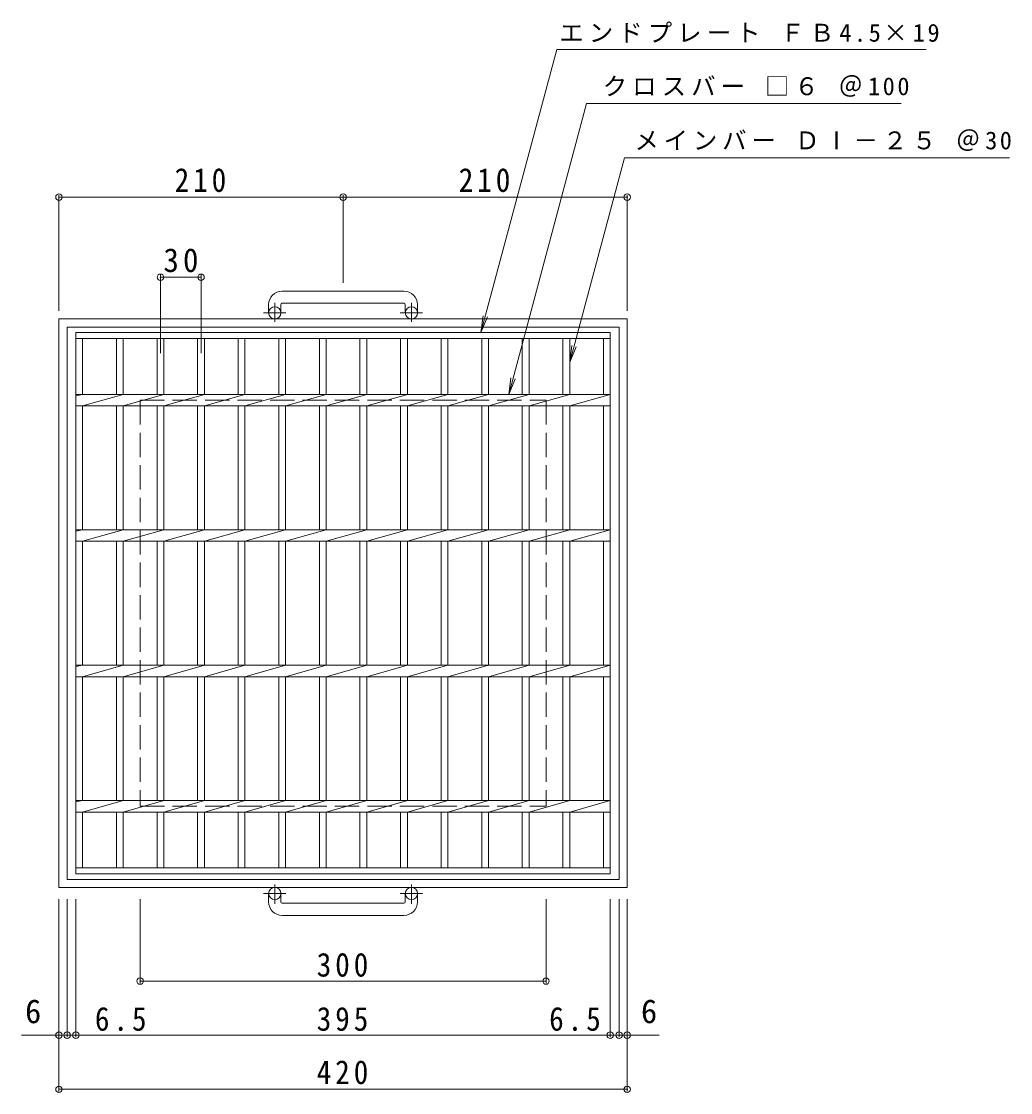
# Model space of a CAD drawing. Units: millimetres, scale not verified. Extents: x -676 to 1029, y -820 to 715.
# Drawn here: x -676 to 55, y -76 to 715 of the extents above; entities that cross this region are included whole.
import ezdxf
from ezdxf.enums import TextEntityAlignment as Align

# ---------------------------------------------------------------- set-up
doc = ezdxf.new("R2010")
doc.units = ezdxf.units.MM
doc.header["$LTSCALE"] = 6
doc.header["$PDMODE"] = 32
doc.header["$PDSIZE"] = 4.8
doc.linetypes.add('CHAIN1', pattern=[8, 5, -1, 1, -1])
doc.linetypes.add('DASHED3', pattern=[4, 3, -1])
for name, color, linetype, lineweight in [('A-1_ピット', 2, 'Continuous', 9), ('A-2_蓋', 3, 'Continuous', 9), ('A-4_寸法', 7, 'Continuous', 9)]:
    doc.layers.add(name, color=color, linetype=linetype, lineweight=lineweight)
doc.styles.add('ＭＳ ゴシック', font='')
doc.styles.get('ＭＳ ゴシック').set_extended_font_data('MS Gothic')

msp = doc.modelspace()

# ---------------------------------------------------------------- linework, layer by layer
at = {"layer": 'A-1_ピット'}
for p, q in [((-393.527, 515.998), (-483.527, 515.998)), ((-483.527, 506.998), (-393.527, 506.998)), ((-493.527, 505.998), (-493.527, 499.898)), ((-484.527, 505.998), (-484.527, 499.898)), ((-392.527, 505.998), (-392.527, 499.898)), ((-383.527, 505.998), (-383.527, 499.898)), ((-648.527, 495.398), (-228.527, 495.398)), ((-648.527, 495.398), (-648.527, 75.398)), ((-228.527, 495.398), (-228.527, 75.398)), ((-642.527, 489.398), (-234.527, 489.398)), ((-642.527, 489.398), (-642.527, 81.398)), ((-234.527, 489.398), (-234.527, 81.398)), ((-642.527, 81.398), (-234.527, 81.398)), ((-648.527, 75.398), (-228.527, 75.398)), ((-493.527, 64.797), (-493.527, 70.897)), ((-484.527, 64.797), (-484.527, 70.897)), ((-483.527, 63.797), (-393.527, 63.797)), ((-392.527, 64.797), (-392.527, 70.897)), ((-383.527, 64.797), (-383.527, 70.897)), ((-393.527, 54.797), (-483.527, 54.797))]:
    msp.add_line(p, q, dxfattribs=at)
at = {"layer": 'A-1_ピット', "linetype": 'CHAIN1'}
for p, q in [((-489.027, 493.291), (-489.027, 507.388)), ((-388.027, 493.291), (-388.027, 507.388)), ((-480.864, 499.898), (-497.271, 499.898)), ((-379.864, 499.898), (-396.271, 499.898)), ((-489.027, 77.505), (-489.027, 63.407)), ((-388.027, 77.505), (-388.027, 63.407)), ((-480.864, 70.897), (-497.271, 70.897)), ((-379.864, 70.897), (-396.271, 70.897))]:
    msp.add_line(p, q, dxfattribs=at)
at = {"layer": 'A-1_ピット', "linetype": 'DASHED3'}
for p, q in [((-588.527, 435.398), (-588.527, 135.398)), ((-588.527, 135.398), (-288.527, 135.398))]:
    msp.add_line(p, q, dxfattribs=at)
msp.add_lwpolyline([(-588.527, 435.398), (-288.527, 435.398), (-288.527, 135.398)], dxfattribs=at)
at = {"layer": 'A-1_ピット'}
for centre in [(-489.027, 499.898), (-388.027, 499.898), (-489.027, 70.897), (-388.027, 70.897)]:
    msp.add_circle(centre, 4.5, dxfattribs=at)
for centre, radius, start, end in [((-483.527, 505.998), 10, 90, 180), ((-393.527, 505.998), 10, 0, 90), ((-483.527, 505.998), 1, 90, 180), ((-393.527, 505.998), 1, 0, 90), ((-483.527, 64.797), 10, 180, 270), ((-483.527, 64.797), 1, 180, 270), ((-393.527, 64.797), 10, 270, 0), ((-393.527, 64.797), 1, 270, 0)]:
    msp.add_arc(centre, radius, start, end, dxfattribs=at)
at = {"layer": 'A-2_蓋'}
for p, q in [((-636.027, 485.398), (-241.027, 485.398)), ((-636.027, 85.398), (-636.027, 485.398)), ((-636.027, 480.898), (-241.027, 480.898)), ((-631.027, 439.638), (-631.027, 480.898)), ((-606.027, 480.898), (-606.027, 439.638)), ((-601.027, 480.898), (-601.027, 439.638)), ((-576.027, 480.898), (-576.027, 439.638)), ((-571.027, 480.898), (-571.027, 439.638)), ((-546.027, 480.898), (-546.027, 439.638)), ((-541.027, 480.898), (-541.027, 439.638)), ((-516.027, 480.898), (-516.027, 439.638)), ((-511.027, 480.898), (-511.027, 439.638)), ((-486.027, 480.898), (-486.027, 439.638)), ((-481.027, 480.898), (-481.027, 439.638)), ((-456.026, 480.898), (-456.026, 439.638)), ((-451.027, 480.898), (-451.027, 439.638)), ((-426.027, 480.898), (-426.027, 439.638)), ((-421.027, 480.898), (-421.027, 439.638)), ((-396.027, 480.898), (-396.027, 439.638)), ((-391.027, 480.898), (-391.027, 439.638)), ((-366.027, 480.898), (-366.027, 439.638)), ((-361.027, 480.898), (-361.027, 439.638)), ((-336.027, 480.898), (-336.027, 439.638)), ((-331.027, 480.898), (-331.027, 439.638)), ((-306.027, 480.898), (-306.027, 439.638)), ((-301.027, 480.898), (-301.027, 439.638)), ((-276.027, 480.898), (-276.027, 439.638)), ((-271.027, 480.898), (-271.027, 439.638)), ((-246.027, 480.898), (-246.027, 439.638)), ((-631.027, 439.638), (-636.027, 438.638)), ((-636.027, 439.638), (-241.027, 439.638)), ((-601.027, 439.638), (-631.027, 431.158)), ((-571.027, 439.638), (-601.027, 431.158)), ((-541.027, 439.638), (-571.027, 431.158)), ((-511.027, 439.638), (-541.027, 431.158)), ((-481.027, 439.638), (-511.027, 431.158)), ((-451.027, 439.638), (-481.027, 431.158)), ((-421.027, 439.638), (-451.027, 431.158)), ((-391.027, 439.638), (-421.027, 431.158)), ((-361.027, 439.638), (-391.027, 431.158)), ((-331.027, 439.638), (-361.027, 431.158)), ((-301.026, 439.638), (-331.027, 431.158)), ((-271.026, 439.638), (-301.027, 431.158)), ((-241.026, 439.638), (-271.027, 431.158)), ((-636.027, 431.158), (-241.027, 431.158)), ((-631.027, 339.638), (-631.027, 431.158)), ((-606.027, 431.158), (-606.027, 339.638)), ((-601.027, 431.158), (-601.027, 339.638)), ((-576.027, 431.158), (-576.027, 339.638)), ((-571.027, 431.158), (-571.027, 339.638)), ((-546.027, 431.158), (-546.027, 339.638)), ((-541.027, 431.158), (-541.027, 339.638)), ((-516.027, 431.158), (-516.027, 339.638)), ((-511.027, 431.158), (-511.027, 339.638)), ((-486.027, 431.158), (-486.027, 339.638)), ((-481.027, 431.158), (-481.027, 339.638)), ((-456.026, 431.158), (-456.026, 339.638)), ((-451.027, 431.158), (-451.027, 339.638)), ((-426.027, 431.158), (-426.027, 339.638)), ((-421.027, 431.158), (-421.027, 339.638)), ((-396.027, 431.158), (-396.027, 339.638)), ((-391.027, 431.158), (-391.027, 339.638)), ((-366.027, 431.158), (-366.027, 339.638)), ((-361.027, 431.158), (-361.027, 339.638)), ((-336.027, 431.158), (-336.027, 339.638)), ((-331.027, 431.158), (-331.027, 339.638)), ((-306.027, 431.158), (-306.027, 339.638)), ((-301.027, 431.158), (-301.027, 339.638)), ((-276.027, 431.158), (-276.027, 339.638)), ((-271.027, 431.158), (-271.027, 339.638)), ((-246.027, 431.158), (-246.027, 339.638)), ((-631.027, 339.638), (-636.027, 338.638)), ((-636.027, 339.638), (-241.027, 339.638)), ((-601.027, 339.638), (-631.027, 331.158)), ((-571.027, 339.638), (-601.027, 331.158)), ((-541.027, 339.638), (-571.027, 331.158)), ((-511.027, 339.638), (-541.027, 331.158)), ((-481.027, 339.638), (-511.027, 331.158)), ((-451.027, 339.638), (-481.027, 331.158)), ((-421.027, 339.638), (-451.027, 331.158)), ((-391.027, 339.638), (-421.027, 331.158)), ((-361.027, 339.638), (-391.027, 331.158)), ((-331.027, 339.638), (-361.027, 331.158)), ((-301.026, 339.638), (-331.027, 331.158)), ((-271.026, 339.638), (-301.027, 331.158)), ((-241.026, 339.638), (-271.027, 331.158)), ((-636.027, 331.158), (-241.027, 331.158)), ((-631.027, 239.638), (-631.027, 331.158)), ((-606.027, 331.158), (-606.027, 239.638)), ((-601.027, 331.158), (-601.027, 239.638)), ((-576.027, 331.158), (-576.027, 239.638)), ((-571.027, 331.158), (-571.027, 239.638)), ((-546.027, 331.158), (-546.027, 239.638)), ((-541.027, 331.158), (-541.027, 239.638)), ((-516.027, 331.158), (-516.027, 239.638)), ((-511.027, 331.158), (-511.027, 239.638)), ((-486.027, 331.158), (-486.027, 239.638)), ((-481.027, 331.158), (-481.027, 239.638)), ((-456.026, 331.158), (-456.026, 239.638)), ((-451.027, 331.158), (-451.027, 239.638)), ((-426.027, 331.158), (-426.027, 239.638)), ((-421.027, 331.158), (-421.027, 239.638)), ((-396.027, 331.158), (-396.027, 239.638)), ((-391.027, 331.158), (-391.027, 239.638)), ((-366.027, 331.158), (-366.027, 239.638)), ((-361.027, 331.158), (-361.027, 239.638)), ((-336.027, 331.158), (-336.027, 239.638)), ((-331.027, 331.158), (-331.027, 239.638)), ((-306.027, 331.158), (-306.027, 239.638)), ((-301.027, 331.158), (-301.027, 239.638)), ((-276.027, 331.158), (-276.027, 239.638)), ((-271.027, 331.158), (-271.027, 239.638)), ((-246.027, 331.158), (-246.027, 239.638)), ((-631.027, 239.638), (-636.027, 238.638)), ((-636.027, 239.638), (-241.027, 239.638)), ((-601.027, 239.638), (-631.027, 231.158)), ((-571.027, 239.638), (-601.027, 231.158)), ((-541.027, 239.638), (-571.027, 231.158)), ((-511.027, 239.638), (-541.027, 231.158)), ((-481.027, 239.638), (-511.027, 231.158)), ((-451.027, 239.638), (-481.027, 231.158)), ((-421.027, 239.638), (-451.027, 231.158)), ((-391.027, 239.638), (-421.027, 231.158)), ((-361.027, 239.638), (-391.027, 231.158)), ((-331.027, 239.638), (-361.027, 231.158)), ((-301.026, 239.638), (-331.027, 231.158)), ((-271.026, 239.638), (-301.027, 231.158)), ((-241.026, 239.637), (-271.027, 231.158)), ((-636.027, 231.158), (-241.027, 231.158)), ((-631.027, 139.638), (-631.027, 231.158)), ((-606.027, 231.158), (-606.027, 139.638)), ((-601.027, 231.158), (-601.027, 139.638)), ((-576.027, 231.158), (-576.027, 139.638)), ((-571.027, 231.158), (-571.027, 139.638)), ((-546.027, 231.158), (-546.027, 139.638)), ((-541.027, 231.158), (-541.027, 139.638)), ((-516.027, 231.158), (-516.027, 139.638)), ((-511.027, 231.158), (-511.027, 139.638)), ((-486.027, 231.158), (-486.027, 139.638)), ((-481.027, 231.158), (-481.027, 139.638)), ((-456.026, 231.158), (-456.026, 139.638)), ((-451.027, 231.158), (-451.027, 139.638)), ((-426.027, 231.158), (-426.027, 139.638)), ((-421.027, 231.158), (-421.027, 139.638)), ((-396.027, 231.158), (-396.027, 139.638)), ((-391.027, 231.158), (-391.027, 139.638)), ((-366.027, 231.158), (-366.027, 139.638)), ((-361.027, 231.158), (-361.027, 139.638)), ((-336.027, 231.158), (-336.027, 139.638)), ((-331.027, 231.158), (-331.027, 139.638)), ((-306.027, 231.158), (-306.027, 139.638)), ((-301.027, 231.158), (-301.027, 139.638)), ((-276.027, 231.158), (-276.027, 139.638)), ((-271.027, 231.158), (-271.027, 139.638)), ((-246.027, 231.158), (-246.027, 139.638)), ((-631.027, 139.638), (-636.027, 138.638)), ((-636.027, 139.638), (-241.027, 139.638)), ((-601.027, 139.638), (-631.027, 131.157)), ((-571.027, 139.638), (-601.027, 131.157)), ((-541.027, 139.638), (-571.027, 131.157)), ((-511.027, 139.638), (-541.027, 131.157)), ((-481.027, 139.638), (-511.027, 131.157)), ((-451.027, 139.638), (-481.027, 131.157)), ((-421.027, 139.638), (-451.027, 131.157)), ((-391.027, 139.638), (-421.027, 131.157)), ((-361.027, 139.638), (-391.027, 131.157)), ((-331.027, 139.638), (-361.027, 131.157)), ((-301.026, 139.638), (-331.027, 131.157)), ((-271.026, 139.638), (-301.027, 131.157)), ((-241.026, 139.637), (-271.027, 131.158)), ((-636.027, 131.157), (-241.027, 131.157)), ((-631.027, 89.898), (-631.027, 131.157)), ((-606.027, 131.157), (-606.027, 89.898)), ((-601.027, 131.157), (-601.027, 89.898)), ((-576.027, 131.157), (-576.027, 89.898)), ((-571.027, 131.157), (-571.027, 89.898)), ((-546.027, 131.157), (-546.027, 89.898)), ((-541.027, 131.157), (-541.027, 89.898)), ((-516.027, 131.157), (-516.027, 89.898)), ((-511.027, 131.157), (-511.027, 89.898)), ((-486.027, 131.157), (-486.027, 89.898)), ((-481.027, 131.157), (-481.027, 89.898)), ((-456.026, 131.157), (-456.026, 89.898)), ((-451.027, 131.157), (-451.027, 89.898)), ((-426.027, 131.157), (-426.027, 89.898)), ((-421.027, 131.157), (-421.027, 89.898)), ((-396.027, 131.157), (-396.027, 89.898)), ((-391.027, 131.157), (-391.027, 89.898)), ((-366.027, 131.157), (-366.027, 89.898)), ((-361.027, 131.157), (-361.027, 89.898)), ((-336.027, 131.157), (-336.027, 89.898)), ((-331.027, 131.157), (-331.027, 89.898)), ((-306.027, 131.157), (-306.027, 89.898)), ((-301.027, 131.157), (-301.027, 89.898)), ((-276.027, 131.157), (-276.027, 89.898)), ((-271.027, 131.157), (-271.027, 89.898)), ((-246.027, 131.157), (-246.027, 89.898)), ((-241.027, 89.898), (-636.027, 89.898))]:
    msp.add_line(p, q, dxfattribs=at)
msp.add_lwpolyline([(-241.027, 485.398), (-241.027, 85.398), (-636.027, 85.398)], dxfattribs=at)
at = {"layer": 'A-4_寸法'}
for p, q in [((-336.623, 485.398), (-280.594, 694.498)), ((-280.594, 694.498), (-7.445, 694.498)), ((-316.086, 439.638), (-258.514, 654.498)), ((-258.514, 654.498), (-26.011, 654.498)), ((-271.027, 463.382), (-230.535, 614.498)), ((-230.535, 614.498), (53.998, 614.498)), ((-648.527, 501.398), (-648.527, 586.911)), ((-438.527, 521.998), (-438.527, 586.911)), ((-228.527, 501.398), (-228.527, 586.911)), ((-648.527, 585.411), (-438.527, 585.411)), ((-438.527, 585.411), (-228.527, 585.411)), ((-573.527, 470.218), (-573.527, 528.003)), ((-573.527, 526.203), (-543.527, 526.203)), ((-543.527, 470.218), (-543.527, 528.003)), ((-336.623, 485.398), (-334.991, 497.791)), ((-336.623, 485.398), (-331.839, 496.946)), ((-271.027, 463.382), (-269.395, 475.775)), ((-271.027, 463.382), (-266.243, 474.931)), ((-316.086, 439.638), (-314.454, 452.031)), ((-316.086, 439.638), (-311.302, 451.186)), ((-648.527, 66.782), (-648.527, -75.203)), ((-642.527, 66.782), (-642.527, -35.203)), ((-636.027, 66.782), (-636.027, -35.203)), ((-588.527, 66.782), (-588.527, 4.797)), ((-288.527, 66.782), (-288.527, 4.797)), ((-241.027, 66.782), (-241.027, -35.203)), ((-234.527, 66.782), (-234.527, -35.203)), ((-228.527, 66.782), (-228.527, -75.203)), ((-588.527, 6.297), (-288.527, 6.297)), ((-676.287, -33.703), (-204.83, -33.703)), ((-648.527, -73.703), (-228.527, -73.703))]:
    msp.add_line(p, q, dxfattribs=at)
for p in [(-648.527, 585.411), (-438.527, 585.411), (-228.527, 585.411), (-573.527, 526.203), (-543.527, 526.203), (-588.527, 6.297), (-288.527, 6.297), (-648.527, -33.703), (-642.527, -33.703), (-636.027, -33.703), (-241.027, -33.703), (-234.527, -33.703), (-228.527, -33.703), (-648.527, -73.703), (-228.527, -73.703)]:
    msp.add_point(p, dxfattribs=at)

# ---------------------------------------------------------------- texts
at = {"layer": 'A-4_寸法', "color": 2, "style": 'ＭＳ ゴシック'}
for p in [(-673.591, -30.103), (-218.329, -30.103)]:
    msp.add_text('6', height=17.6, dxfattribs=at).set_placement(p, align=Align.BOTTOM_LEFT)
at = {"layer": 'A-4_寸法', "char_height": 13.2, "attachment_point": 7, "style": 'ＭＳ ゴシック'}
for s, insert in [('\\T1.21;エンドプレート\\~ＦＢ4.5×19', (-278.688, 699.498)), ('\\T1.21;クロスバー\\~□６\\~＠100', (-246.573, 659.498)), ('\\T1.2;メインバー\\~ＤⅠ－２５\\~＠30', (-223.142, 619.498))]:
    msp.add_mtext(s, dxfattribs=dict(at, insert=insert))
at = {"layer": 'A-4_寸法', "color": 2, "char_height": 17.6, "attachment_point": 7, "style": 'ＭＳ ゴシック'}
for s, insert in [('\\T1.27;\\W0.9;210', (-563.027, 589.011)), ('\\T1.27;\\W0.9;210', (-353.027, 589.011)), ('\\T1.27;\\W0.95;30', (-571.277, 529.803)), ('\\T1.27;\\W0.9;300', (-458.027, 9.297)), ('\\T1.27;\\W0.9;6.5', (-621.964, -30.703)), ('\\T1.27;\\W0.9;395', (-458.027, -30.703)), ('\\T1.27;\\W0.9;6.5', (-286.194, -30.703)), ('\\T1.27;\\W0.9;420', (-458.027, -70.103))]:
    msp.add_mtext(s, dxfattribs=dict(at, insert=insert))

doc.saveas('drawing.dxf')
